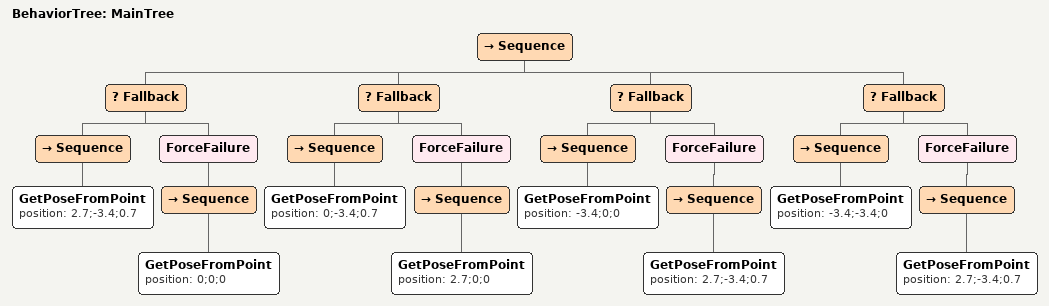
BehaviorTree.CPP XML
<root main_tree_to_execute="MainTree">
    <BehaviorTree ID="MainTree">
        <Sequence>
            <!-- StationA, StationE, StationF, StationD in order -->
            <Fallback>
                <Sequence>
                    <GetPoseFromPoint position="2.7;-3.4;0.7" />
                </Sequence>
                <ForceFailure>
                    <Sequence>
                        <GetPoseFromPoint position="0;0;0" />
                    </Sequence>
                </ForceFailure>
            </Fallback>

            <Fallback>
                <Sequence>
                    <GetPoseFromPoint position="0;-3.4;0.7" />
                </Sequence>
                <ForceFailure>
                    <Sequence>
                        <GetPoseFromPoint position="2.7;0;0" />
                    </Sequence>
                </ForceFailure>
            </Fallback>

            <Fallback>
                <Sequence>
                    <GetPoseFromPoint position="-3.4;0;0" />
                </Sequence>
                <ForceFailure>
                    <Sequence>
                        <GetPoseFromPoint position="2.7;-3.4;0.7" />
                    </Sequence>
                </ForceFailure>
            </Fallback>

            <Fallback>
                <Sequence>
                    <GetPoseFromPoint position="-3.4;-3.4;0" />
                </Sequence>
                <ForceFailure>
                    <Sequence>
                        <GetPoseFromPoint position="2.7;-3.4;0.7" />
                    </Sequence>
                </ForceFailure>
            </Fallback>
        </Sequence>
    </BehaviorTree>

</root>
